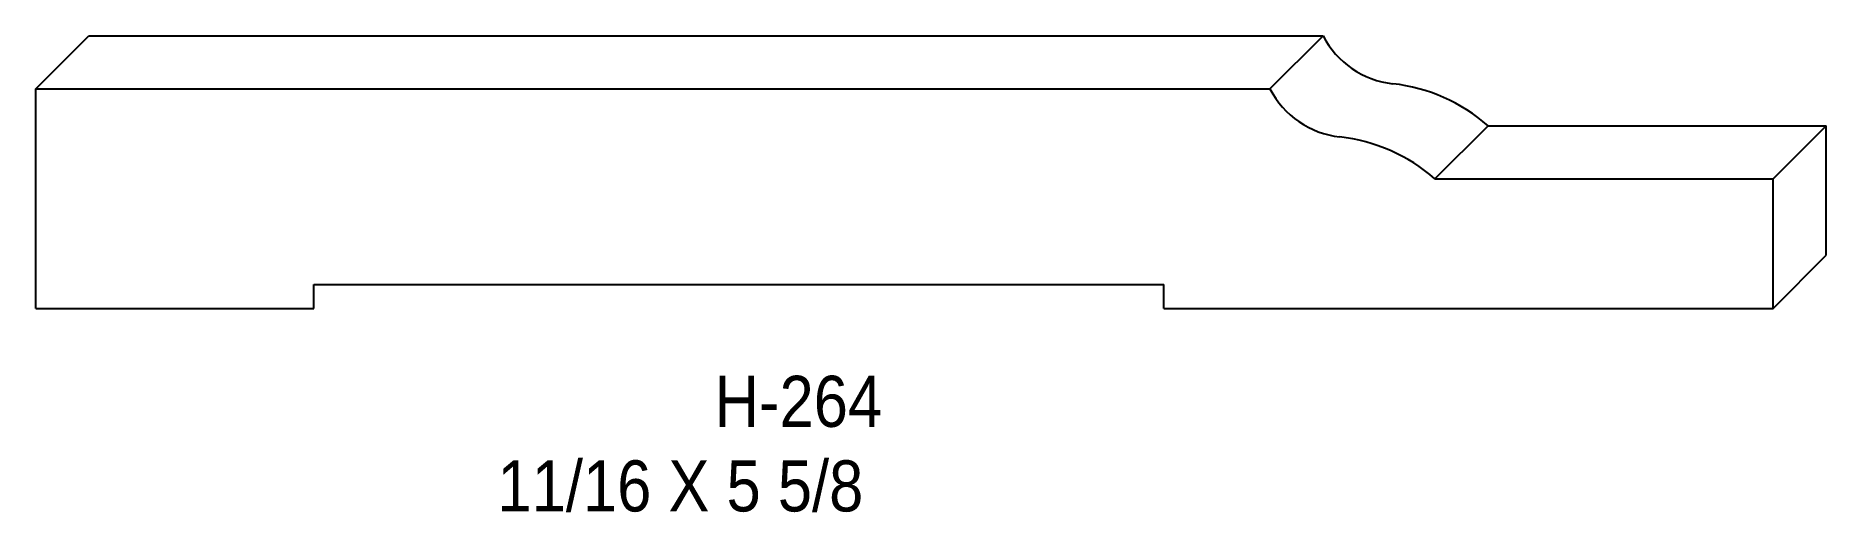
# Model space of a CAD drawing. Extents: x 61.56 to 67.51, y 139.23 to 140.82.
import ezdxf

# ---------------------------------------------------------------- set-up
doc = ezdxf.new("R2010")
doc.units = 0
doc.header["$LTSCALE"] = 5
doc.layers.add('PROFILE', color=7, linetype='CONTINUOUS')
doc.styles.add('TXT', font='TXT', dxfattribs={"height": 3.5})

msp = doc.modelspace()

# ---------------------------------------------------------------- linework, layer by layer
at = {"layer": 'PROFILE', "color": 1, "linetype": 'CONTINUOUS'}
for p, q in [((61.5583, 140.6424), (61.735, 140.8191)), ((61.735, 140.8191), (65.8401, 140.8191)), ((65.6634, 140.6424), (65.8401, 140.8191)), ((61.5583, 140.6424), (65.6634, 140.6424)), ((61.5583, 139.9124), (61.5583, 140.6424)), ((66.2121, 140.3434), (66.3888, 140.5201)), ((66.3888, 140.5201), (67.5135, 140.5201)), ((67.3368, 140.3434), (67.5135, 140.5201)), ((67.5135, 140.0892), (67.5135, 140.5201)), ((66.2121, 140.3434), (67.3368, 140.3434)), ((67.3368, 139.9124), (67.3368, 140.3434)), ((67.3368, 139.9124), (67.5135, 140.0892)), ((62.4832, 139.9916), (65.3108, 139.9916)), ((62.4832, 139.9124), (62.4832, 139.9916)), ((62.4832, 139.9124), (62.4832, 139.9916)), ((65.3108, 139.9124), (65.3108, 139.9916)), ((61.5583, 139.9124), (62.4832, 139.9124)), ((65.3108, 139.9124), (67.3368, 139.9124))]:
    msp.add_line(p, q, dxfattribs=at)
for centre, major_axis, start_param, end_param in [((66.1054, 140.9563), (0, 0.2987), -4.235083, -3.253446), ((65.9287, 140.7796), (0, 0.2987), -4.235083, -3.253446), ((66.0073, 140.0828), (0, 0.5803), -0.717438, -0.111853), ((65.8306, 139.9061), (0.5803, 0), 0.853358, 1.458943)]:
    msp.add_ellipse(centre, major_axis=major_axis, ratio=1, start_param=start_param, end_param=end_param, dxfattribs=at)

# ---------------------------------------------------------------- texts
at = {"layer": 'PROFILE', "color": 1, "linetype": 'CONTINUOUS', "style": 'TXT', "width": 0.9}
for s, height, p in [('H-264', 0.16996, (63.8162, 139.5181)), ('11/16 X 5 5/8', 0.169956, (63.0939, 139.2367))]:
    msp.add_text(s, height=height, dxfattribs=at).set_placement(p)

doc.saveas('drawing.dxf')
